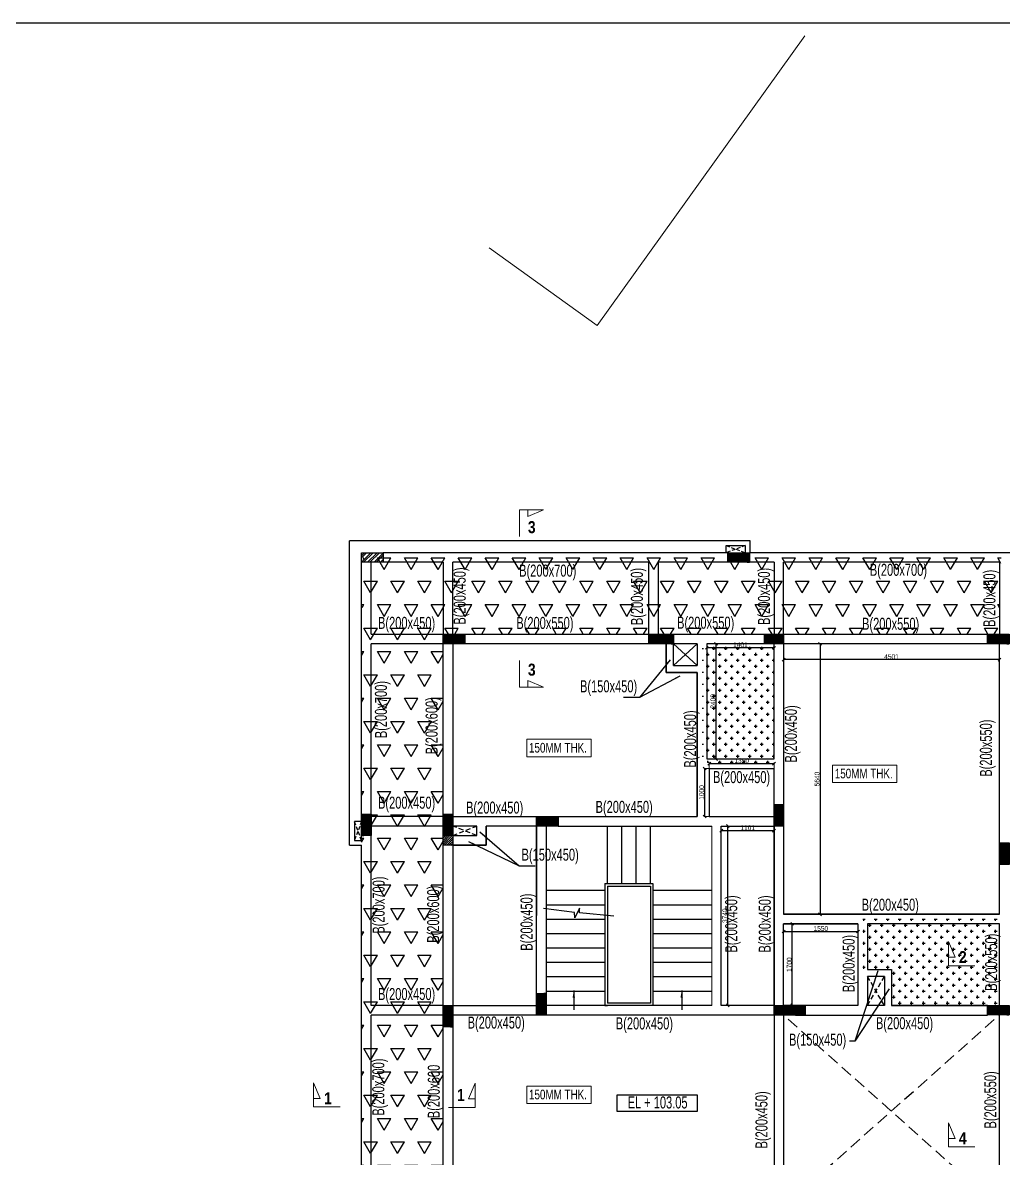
# Model space of a CAD drawing. Header units: millimetres. Extents: x 1798 to 243113, y 1193 to 150435.
# Drawn here: x 134071 to 154517, y 126755 to 150435 of the extents above; entities that cross this region are included whole.
import ezdxf

# ---------------------------------------------------------------- set-up
doc = ezdxf.new("R2010")
doc.units = ezdxf.units.MM
for name, pattern in [('CENTER', [50.8, 31.75, -6.35, 6.35, -6.35]), ('HIDDEN', [0.375, 0.25, -0.125]), ('HIDDEN2', [0.1875, 0.125, -0.0625])]:
    doc.linetypes.add(name, pattern=pattern)
for name, color, linetype, lineweight in [('A-OPNG-WNDW', 4, 'Continuous', 20), ('A-WALL', 1, 'Continuous', 30), ('S - BEAM TXT', 30, 'Continuous', 13), ('S - SLAB TXT', 2, 'Continuous', 13), ('SEC TEXT', 50, 'Continuous', 5), ('section symb', 5, 'Continuous', 0)]:
    doc.layers.add(name, color=color, linetype=linetype, lineweight=lineweight)
for name, color, linetype in [('A-RAILING', 212, 'Continuous'), ('A-STAIRCASE', 32, 'Continuous'), ('A-WALL-PATT', 7, 'Continuous'), ('beam', 4, 'Continuous'), ('column', 5, 'Continuous'), ('TOILET SUNK BY80', 240, 'Continuous')]:
    doc.layers.add(name, color=color, linetype=linetype)
doc.styles.add('GFC', font='ARIALN.TTF')
doc.styles.add('S - GRID TXT', font='ARIALNB.TTF')
doc.styles.add('sd', font='ARIALNB.TTF')
doc.styles.add('SOBHA', font='swisscl.ttf')
doc.styles.get("Standard").update_dxf_attribs({"font": 'arial.ttf'})
doc.dimstyles.new('GFC- 50', dxfattribs={"dimscale": 100, "dimtxt": 1, "dimasz": 0.6, "dimexe": 0.2, "dimexo": 0, "dimgap": 0.1, "dimtad": 1, "dimdec": 0, "dimzin": 1, "dimdsep": 46, "dimtxsty": 'GFC', "dimblk": 'OBLIQUE', "dimcen": 0, "dimclrd": 8, "dimclre": 8, "dimclrt": 6, "dimazin": 2, "dimtfac": 1, "dimtdec": 0, "dimtmove": 1, "dimatfit": 3, "dimfxl": 1, "dimtolj": 1, "dimlwd": -1, "dimlwe": 9, "dimarcsym": 0})
doc.dimstyles.new('ISO-25', dxfattribs={"dimtxt": 2.5, "dimasz": 2.5, "dimexe": 1.25, "dimexo": 0.625, "dimtad": 1, "dimtxsty": 'Standard', "dimcen": 2.5, "dimadec": 0, "dimazin": 0, "dimtfac": 1, "dimtmove": 0, "dimatfit": 3, "dimfxl": 1, "dimarcsym": 0})
pattern_1 = [(135, (97450.40031, 144388.7897), (-0.08838834765, -0.08838834765), [])]

# ---------------------------------------------------------------- blocks, each defined once
blk = doc.blocks.new('_OBLIQUE')
at = {"color": 0, "linetype": 'ByBlock'}
blk.add_line((-0.5, -0.5), (0.5, 0.5), dxfattribs=at)
blk = doc.blocks.new('*D805')
at = {"color": 8, "linetype": 'CENTER', "lineweight": 9, "transparency": 16777216}
for p, q in [((149937, 137483), (149937, 137133)), ((154438, 137483), (154438, 137133))]:
    blk.add_line(p, q, dxfattribs=at)
at = {"color": 8, "transparency": 16777216}
blk.add_line((154438, 137153), (149937, 137153), dxfattribs=at)
at = {"color": 8, "transparency": 16777216, "xscale": 60, "yscale": 60, "zscale": 60, "rotation": 180}
blk.add_blockref('_OBLIQUE', (149937, 137153), dxfattribs=at)
at = {"color": 8, "transparency": 16777216, "xscale": 60, "yscale": 60, "zscale": 60}
blk.add_blockref('_OBLIQUE', (154438, 137153), dxfattribs=at)
at = {"color": 6, "transparency": 16777216, "insert": (152187, 137214), "char_height": 100, "attachment_point": 5, "style": 'GFC'}
blk.add_mtext('\\A1;4501', dxfattribs=at)
blk = doc.blocks.new('*D733')
at = {"color": 8, "linetype": 'CENTER', "lineweight": 9, "transparency": 16777216}
for p, q in [((149937, 137483), (150717, 137483)), ((149937, 131843), (150717, 131843))]:
    blk.add_line(p, q, dxfattribs=at)
at = {"color": 8, "transparency": 16777216}
blk.add_line((150697, 137483), (150697, 131843), dxfattribs=at)
at = {"color": 8, "transparency": 16777216, "xscale": 60, "yscale": 60, "zscale": 60}
for p, rotation in [((150697, 137483), 90), ((150697, 131843), 270)]:
    blk.add_blockref('_OBLIQUE', p, dxfattribs=dict(at, rotation=rotation))
at = {"color": 6, "transparency": 16777216, "insert": (150635, 134663), "char_height": 100, "attachment_point": 5, "rotation": 90, "style": 'GFC'}
blk.add_mtext('\\A1;5640', dxfattribs=at)
blk = doc.blocks.new('*D734')
at = {"color": 8, "linetype": 'CENTER', "lineweight": 9, "transparency": 16777216}
for p, q in [((148388, 134883), (148270, 134883)), ((148388, 133883), (148270, 133883))]:
    blk.add_line(p, q, dxfattribs=at)
at = {"color": 8, "transparency": 16777216}
blk.add_line((148290, 134883), (148290, 133883), dxfattribs=at)
at = {"color": 8, "transparency": 16777216, "xscale": 60, "yscale": 60, "zscale": 60}
for p, rotation in [((148290, 134883), 90), ((148290, 133883), 270)]:
    blk.add_blockref('_OBLIQUE', p, dxfattribs=dict(at, rotation=rotation))
at = {"color": 6, "transparency": 16777216, "insert": (148229, 134383), "char_height": 100, "attachment_point": 5, "rotation": 90, "style": 'GFC'}
blk.add_mtext('\\A1;1000', dxfattribs=at)
blk = doc.blocks.new('*D735')
at = {"color": 8, "linetype": 'CENTER', "lineweight": 9, "transparency": 16777216}
for p, q in [((148388, 134883), (148388, 135006)), ((149738, 134883), (149738, 135006))]:
    blk.add_line(p, q, dxfattribs=at)
at = {"color": 8, "transparency": 16777216}
blk.add_line((148388, 134986), (149738, 134986), dxfattribs=at)
at = {"color": 8, "transparency": 16777216, "xscale": 60, "yscale": 60, "zscale": 60, "rotation": 180}
blk.add_blockref('_OBLIQUE', (148388, 134986), dxfattribs=at)
at = {"color": 8, "transparency": 16777216, "xscale": 60, "yscale": 60, "zscale": 60}
blk.add_blockref('_OBLIQUE', (149738, 134986), dxfattribs=at)
at = {"color": 6, "transparency": 16777216, "insert": (149063, 135047), "char_height": 100, "attachment_point": 5, "style": 'GFC'}
blk.add_mtext('\\A1;1350', dxfattribs=at)
blk = doc.blocks.new('*D736')
at = {"color": 8, "linetype": 'CENTER', "lineweight": 9, "transparency": 16777216}
for p, q in [((148336, 137483), (148336, 137380)), ((149738, 137483), (149738, 137380))]:
    blk.add_line(p, q, dxfattribs=at)
at = {"color": 8, "transparency": 16777216}
blk.add_line((149738, 137400), (148336, 137400), dxfattribs=at)
at = {"color": 8, "transparency": 16777216, "xscale": 60, "yscale": 60, "zscale": 60, "rotation": 180}
blk.add_blockref('_OBLIQUE', (148336, 137400), dxfattribs=at)
at = {"color": 8, "transparency": 16777216, "xscale": 60, "yscale": 60, "zscale": 60}
blk.add_blockref('_OBLIQUE', (149738, 137400), dxfattribs=at)
at = {"color": 6, "transparency": 16777216, "insert": (149037, 137461), "char_height": 100, "attachment_point": 5, "style": 'GFC'}
blk.add_mtext('\\A1;1401', dxfattribs=at)
blk = doc.blocks.new('*D737')
at = {"color": 8, "linetype": 'CENTER', "lineweight": 9, "transparency": 16777216}
for p, q in [((148336, 137483), (148546, 137483)), ((148336, 135083), (148546, 135083))]:
    blk.add_line(p, q, dxfattribs=at)
at = {"color": 8, "transparency": 16777216}
blk.add_line((148526, 137483), (148526, 135083), dxfattribs=at)
at = {"color": 8, "transparency": 16777216, "xscale": 60, "yscale": 60, "zscale": 60}
for p, rotation in [((148526, 137483), 90), ((148526, 135083), 270)]:
    blk.add_blockref('_OBLIQUE', p, dxfattribs=dict(at, rotation=rotation))
at = {"color": 6, "transparency": 16777216, "insert": (148464, 136283), "char_height": 100, "attachment_point": 5, "rotation": 90, "style": 'GFC'}
blk.add_mtext('\\A1;2400', dxfattribs=at)
blk = doc.blocks.new('*D738')
at = {"color": 8, "linetype": 'CENTER', "lineweight": 9, "transparency": 16777216}
for p, q in [((148637, 133683), (148637, 133568)), ((149738, 133683), (149738, 133568))]:
    blk.add_line(p, q, dxfattribs=at)
at = {"color": 8, "transparency": 16777216}
blk.add_line((148637, 133588), (149738, 133588), dxfattribs=at)
at = {"color": 8, "transparency": 16777216, "xscale": 60, "yscale": 60, "zscale": 60, "rotation": 180}
blk.add_blockref('_OBLIQUE', (148637, 133588), dxfattribs=at)
at = {"color": 8, "transparency": 16777216, "xscale": 60, "yscale": 60, "zscale": 60}
blk.add_blockref('_OBLIQUE', (149738, 133588), dxfattribs=at)
at = {"color": 6, "transparency": 16777216, "insert": (149188, 133649), "char_height": 100, "attachment_point": 5, "style": 'GFC'}
blk.add_mtext('\\A1;1101', dxfattribs=at)
blk = doc.blocks.new('*D739')
at = {"color": 8, "linetype": 'CENTER', "lineweight": 9, "transparency": 16777216}
for p, q in [((148637, 133683), (148795, 133683)), ((148637, 129943), (148795, 129943))]:
    blk.add_line(p, q, dxfattribs=at)
at = {"color": 8, "transparency": 16777216}
blk.add_line((148775, 129943), (148775, 133683), dxfattribs=at)
at = {"color": 8, "transparency": 16777216, "xscale": 60, "yscale": 60, "zscale": 60}
for p, rotation in [((148775, 133683), 90), ((148775, 129943), 270)]:
    blk.add_blockref('_OBLIQUE', p, dxfattribs=dict(at, rotation=rotation))
at = {"color": 6, "transparency": 16777216, "insert": (148713, 131813), "char_height": 100, "attachment_point": 5, "rotation": 90, "style": 'GFC'}
blk.add_mtext('\\A1;3740', dxfattribs=at)
blk = doc.blocks.new('*D740')
at = {"color": 8, "linetype": 'CENTER', "lineweight": 9, "transparency": 16777216}
for p, q in [((149938, 131643), (149938, 131464)), ((151488, 131643), (151488, 131464))]:
    blk.add_line(p, q, dxfattribs=at)
at = {"color": 8, "transparency": 16777216}
blk.add_line((149938, 131484), (151488, 131484), dxfattribs=at)
at = {"color": 8, "transparency": 16777216, "xscale": 60, "yscale": 60, "zscale": 60, "rotation": 180}
blk.add_blockref('_OBLIQUE', (149938, 131484), dxfattribs=at)
at = {"color": 8, "transparency": 16777216, "xscale": 60, "yscale": 60, "zscale": 60}
blk.add_blockref('_OBLIQUE', (151488, 131484), dxfattribs=at)
at = {"color": 6, "transparency": 16777216, "insert": (150713, 131545), "char_height": 100, "attachment_point": 5, "style": 'GFC'}
blk.add_mtext('\\A1;1550', dxfattribs=at)
blk = doc.blocks.new('*D741')
at = {"color": 8, "linetype": 'CENTER', "lineweight": 9, "transparency": 16777216}
for p, q in [((149938, 131643), (150135, 131643)), ((149938, 129943), (150135, 129943))]:
    blk.add_line(p, q, dxfattribs=at)
at = {"color": 8, "transparency": 16777216}
blk.add_line((150115, 129943), (150115, 131643), dxfattribs=at)
at = {"color": 8, "transparency": 16777216, "xscale": 60, "yscale": 60, "zscale": 60}
for p, rotation in [((150115, 131643), 90), ((150115, 129943), 270)]:
    blk.add_blockref('_OBLIQUE', p, dxfattribs=dict(at, rotation=rotation))
at = {"color": 6, "transparency": 16777216, "insert": (150054, 130793), "char_height": 100, "attachment_point": 5, "rotation": 90, "style": 'GFC'}
blk.add_mtext('\\A1;1700', dxfattribs=at)

msp = doc.modelspace()

# ---------------------------------------------------------------- hatches: boundary and pattern name
at = {"layer": 'A-WALL-PATT'}
h = msp.add_hatch(dxfattribs=at)
h.set_pattern_fill('ANSI32', color=8, scale=250, angle=180)
h.set_pattern_definition([(225, (97458.59, 144388.79), (66.29126, -66.29126), []), (225, (97414.4, 144388.79), (66.29126, -66.29126), [])])
h.paths.add_polyline_path([(141587, 139182.7), (141587, 139382.7), (141137, 139382.7), (141137, 139182.7)])
h = msp.add_hatch(dxfattribs=at)
h.set_pattern_fill('ANSI31', color=8, angle=180)
h.set_pattern_definition([(225, (97450.40031, 144388.7897), (0.08838834765, -0.08838834765), [])])
h.paths.add_polyline_path([(149223, 139182.7), (149223, 139382.7), (148773, 139382.7), (148773, 139182.7)])
h = msp.add_hatch(dxfattribs=at)
h.set_pattern_fill('ANSI31', color=8, angle=90)
h.set_pattern_definition(pattern_1)
h.paths.add_polyline_path([(143287.7, 137682.7), (142837.7, 137682.7), (142837.7, 137482.7), (143287.7, 137482.7)])
h = msp.add_hatch(dxfattribs=at)
h.set_pattern_fill('ANSI31', color=8)
h.set_pattern_definition([(45, (97450.40031, 144388.7897), (-0.08838834765, 0.08838834765), [])])
h.paths.add_polyline_path([(147127.7, 137682.7), (147127.7, 137482.7), (147637.7, 137482.7), (147637.7, 137682.7)])
h = msp.add_hatch(dxfattribs=at)
h.set_pattern_fill('ANSI31', color=8)
h.set_pattern_definition([(45, (211577.34795, 153317.48555), (-0.08838834765, 0.08838834765), [])])
h.paths.add_polyline_path([(149537.1, 137483.5), (149937.1, 137483.5), (149937.1, 137683.5), (149537.1, 137683.5)])
h = msp.add_hatch(dxfattribs=at)
h.set_pattern_fill('ANSI31', color=8)
h.set_pattern_definition([(45, (216277.3477, 153316.67376), (-0.08838834765, 0.08838834765), [])])
h.paths.add_polyline_path([(154187.1, 137682.7), (154187.1, 137482.7), (154637.1, 137482.7), (154637.1, 137682.7)])
h = msp.add_hatch(dxfattribs=at)
h.set_pattern_fill('CROSS', color=8, scale=500)
h.set_pattern_definition([(0, (97450.4, 144388.79), (125, 125), [62.5, -187.5]), (90, (97481.65, 144357.54), (-125, 125), [62.5, -187.5])])
edge = h.paths.add_edge_path()
edge.add_line((149737.7, 137482.7), (148236.4, 137482.7))
edge.add_line((148236.4, 137482.7), (148236.4, 135099.2))
edge.add_line((148236.4, 135099.2), (148387.7, 134983.2))
edge.add_line((148387.7, 134983.2), (149737.7, 134983.2))
edge.add_line((149737.7, 134983.2), (149737.7, 137482.7))
h = msp.add_hatch(dxfattribs=at)
h.set_pattern_fill('ANSI31', color=8, angle=90)
h.set_pattern_definition([(135, (134103.63083, 195722.90904), (-0.08838834765, -0.08838834765), [])])
h.paths.add_polyline_path([(149937.7, 133682.7), (149937.7, 134132.7), (149737.7, 134132.7), (149737.7, 133682.7)])
h = msp.add_hatch(dxfattribs=at)
h.set_pattern_fill('ANSI31', color=8, angle=90)
h.set_pattern_definition(pattern_1)
h.paths.add_polyline_path([(141137.7, 133482.7), (141337.7, 133482.7), (141337.7, 133932.7), (141137.7, 133932.7)])
h = msp.add_hatch(dxfattribs=at)
h.set_pattern_fill('ANSI31', color=8, angle=90)
h.set_pattern_definition(pattern_1)
h.paths.add_polyline_path([(143037.4, 133932.7), (142837.4, 133932.7), (142837.4, 133482.7), (143037.4, 133482.7)])
h = msp.add_hatch(dxfattribs=at)
h.set_pattern_fill('ANSI31', color=8)
h.set_pattern_definition([(45, (206937.31633, 149516.67268), (-0.08838834765, 0.08838834765), [])])
h.paths.add_polyline_path([(144787.1, 133882.7), (144787.1, 133682.7), (145237.1, 133682.7), (145237.1, 133882.7)])
h = msp.add_hatch(dxfattribs=at)
h.set_pattern_fill('ANSI31', color=8, scale=250)
h.set_pattern_definition([(45, (97450.4, 144388.79), (-22.097087, 22.097087), [])])
h.paths.add_polyline_path([(143036.8, 133482.7), (142837.4, 133482.7), (142837.4, 133282.5), (143036.8, 133282.5)])
h = msp.add_hatch(dxfattribs=at)
h.set_pattern_fill('ANSI31', color=8, angle=90)
h.set_pattern_definition([(135, (138803.63083, 195031.63375), (-0.08838834765, -0.08838834765), [])])
h.paths.add_polyline_path([(154437.7, 132881.4), (154637.7, 132881.4), (154637.7, 133331.4), (154437.7, 133331.4)])
h = msp.add_hatch(dxfattribs=at)
h.set_pattern_fill('CROSS', color=8, scale=500)
h.set_pattern_definition([(0, (97450.4, 144364.69), (125, 125), [62.5, -187.5]), (90, (97481.65, 144333.44), (-125, 125), [62.5, -187.5])])
edge = h.paths.add_edge_path()
edge.add_line((151638.2, 131742.7), (154437, 131742.7))
edge.add_line((154437, 131742.7), (154437.7, 129942.7))
edge.add_line((154437.7, 129942.7), (152187.6, 129942.7))
edge.add_line((152187.6, 129942.7), (152187, 130694.4))
edge.add_line((152187, 130694.4), (151586.7, 130690.9))
edge.add_line((151586.7, 130690.9), (151586.4, 131742.7))
h = msp.add_hatch(dxfattribs=at)
h.set_pattern_fill('ANSI31', color=8, angle=90)
h.set_pattern_definition([(135, (129153.04007, 191782.90904), (-0.08838834765, -0.08838834765), [])])
h.paths.add_polyline_path([(144987.1, 129742.7), (144987.1, 130192.7), (144787.1, 130192.7), (144787.1, 129742.7)])
h = msp.add_hatch(dxfattribs=at)
h.set_pattern_fill('ANSI31', color=8)
h.set_pattern_definition([(45, (251856.70051, 115024.03535), (-0.08838834765, 0.08838834765), [])])
h.paths.add_polyline_path([(143037.1, 129492.7), (143037.1, 129942.7), (142837.1, 129942.7), (142837.1, 129492.7)])
h = msp.add_hatch(dxfattribs=at)
h.set_pattern_fill('ANSI31', color=8)
h.set_pattern_definition([(45, (211887.9071, 145576.67268), (-0.08838834765, 0.08838834765), [])])
h.paths.add_polyline_path([(149737.7, 129942.7), (149737.7, 129742.7), (150388, 129742.6), (150388, 129942.6)])
h = msp.add_hatch(dxfattribs=at)
h.set_pattern_fill('ANSI31', color=8)
h.set_pattern_definition([(45, (216337.84326, 145577.13827), (-0.08838834765, 0.08838834765), [])])
h.paths.add_polyline_path([(154187.6, 129943.1), (154187.6, 129743.1), (154637.6, 129743.1), (154637.6, 129943.1)])
at = {"layer": 'TOILET SUNK BY80'}
h = msp.add_hatch(dxfattribs=at)
h.set_pattern_fill('TRIANG', color=8, scale=1500, style=0)
h.set_pattern_definition([(60, (97450.4, 144388.8), (-281.25, 487.1393), [281.25, -281.25]), (120, (97450.4, 144388.8), (-562.5, 3e-07), [281.25, -281.25]), (0, (97309.78, 144632.36), (281.25, 487.1393), [281.25, -281.25])])
h.paths.add_polyline_path([(154437.1, 137682.7), (141137.1, 137682.7), (141173.7, 139383), (154473.7, 139383)])
h.paths.add_polyline_path([(141137.1, 137682.7), (142837.1, 137682.7), (142837.1, 119642.7), (141137.1, 119642.7)])

# ---------------------------------------------------------------- linework, layer by layer
at = {"color": 40, "true_color": 0xf8d731}
for points in [[(143037.2, 137482.7), (143037.4, 133882.7), (148136.4, 133882.7), (148136.4, 136882.6), (147488, 136882.6), (147488, 137482.7)], [(148336.4, 135082.7), (149737.7, 135082.7), (149737.7, 137482.7), (148336.4, 137482.7)], [(148637.1, 133682.7), (149738, 133682.7), (149738, 129942.6), (148637.1, 129942.6)], [(149937.6, 131642.6), (151487.6, 131642.6), (151487.6, 129942.7), (149937.6, 129942.7)]]:
    msp.add_lwpolyline(points, close=True, dxfattribs=at)
for points, elevation in [([(149937, 131842.7), (154437.8, 131842.7), (154437.8, 137482.7), (149937, 137482.7)], 58135.7), ([(143038.4, 133282.7), (143036.8, 129942.7), (144787.1, 129942.7), (144788.7, 133682.7), (143738, 133682.7), (143738, 133282.6)], -239039.1), ([(151687.6, 131642.7), (151687.6, 130692.7), (152187.6, 130692.7), (152187.6, 129942.7), (154437.7, 129942.7), (154437.6, 131642.7)], 11422.9)]:
    msp.add_lwpolyline(points, close=True, dxfattribs=dict(at, elevation=elevation))
at = {"layer": 'A-OPNG-WNDW'}
for p, q in [((146052.5, 144122.1), (150382.6, 150164.7)), ((143796.8, 145738.5), (146052.5, 144122.1)), ((148437.1, 129939.6, 30194.4), (148437.1, 133682.7, 30194.4)), ((148637.1, 133682.7, 30194.4), (148637.1, 129939.6, 30194.4)), ((149937.6, 131642.6), (149937.7, 129942.7))]:
    msp.add_line(p, q, dxfattribs=at)
at = {"layer": 'A-RAILING', "color": 8}
for p, q in [((146212.1, 132482.7), (146212.1, 131824.7)), ((146212.1, 132482.7), (147212.1, 132482.7)), ((146262.1, 132432.7), (146262.1, 131818.4)), ((146262.1, 132432.7), (147162.1, 132432.7)), ((147162.1, 132432.7), (147162.1, 129992.7)), ((147212.1, 132482.7), (147212.1, 129942.7)), ((146212.1, 131824.7), (146212.1, 129942.7)), ((146262.1, 131818.4), (146262.1, 129992.7)), ((146212.1, 129942.7), (146262.1, 129942.7)), ((147212.1, 129942.7), (146212.1, 129942.7)), ((147162.1, 129992.7), (146262.1, 129992.7))]:
    msp.add_line(p, q, dxfattribs=at)
at = {"layer": 'A-STAIRCASE', "color": 8, "linetype": 'Continuous', "ltscale": 1000}
for p, q in [((146262.1, 132482.7), (146262.1, 133682.7)), ((146562.1, 132482.7), (146562.1, 133682.7)), ((146862.1, 132482.7), (146862.1, 133682.7)), ((147162.1, 132482.7), (147162.1, 133682.7)), ((144987.1, 132342.7), (146212.1, 132342.7)), ((147212.1, 132342.7), (148437.1, 132342.7)), ((144987.1, 132042.7), (146212.1, 132042.7)), ((147212.1, 132042.7), (148437.1, 132042.7)), ((147212.1, 131742.7), (148437.1, 131742.7)), ((147212.1, 131442.7), (148437.1, 131442.7)), ((147212.1, 131142.7), (148437.1, 131142.7)), ((147212.1, 130842.7), (148437.1, 130842.7)), ((147212.1, 130542.7), (148437.1, 130542.7)), ((147212.1, 130242.7), (148437.1, 130242.7))]:
    msp.add_line(p, q, dxfattribs=at)
at = {"layer": 'A-STAIRCASE', "color": 8}
for p, q in [((144987.1, 131742.7), (146212.1, 131742.7)), ((144987.1, 131442.7), (146212.1, 131442.7)), ((144987.1, 131142.7), (146212.1, 131142.7)), ((144987.1, 130842.7), (146212.1, 130842.7)), ((144987.1, 130542.7), (146212.1, 130542.7)), ((144987.1, 130242.7), (146212.1, 130242.7))]:
    msp.add_line(p, q, dxfattribs=at)
at = {"layer": 'A-STAIRCASE', "color": 8, "linetype": 'HIDDEN2', "ltscale": 1000}
msp.add_line((147212.1, 129942.7), (147162.1, 129942.7), dxfattribs=at)
at = {"layer": 'A-WALL', "color": 8}
msp.add_lwpolyline([(146395.2, 131801.8), (145682.8, 131872.9), (145679.8, 131969.9), (145582.7, 131769.8), (145579.3, 131878.7), (144928.9, 131965.9)], dxfattribs=at)
at = {"layer": 'beam', "color": 2}
for p, q in [((140886.4, 133282.7), (140886.4, 139632.7)), ((149237.7, 139632.2), (140886.4, 139632.7)), ((149237.7, 139382.7), (149237.7, 139632.2)), ((140886.4, 133282.7), (141137.1, 133282.7))]:
    msp.add_line(p, q, dxfattribs=at)
at = {"layer": 'beam', "color": 8}
for p, q in [((148737.7, 139383.1), (148737.7, 139533.1)), ((148737.7, 139533.1), (149137.7, 139532.7)), ((149137.7, 139532.7), (149137.7, 139382.7)), ((141137.1, 133382.7), (141137.1, 133781.1)), ((143038.4, 133482.7, -239039.1), (142837.4, 133482.7, 172.1))]:
    msp.add_line(p, q, dxfattribs=at)
at = {"layer": 'beam', "color": 8, "linetype": 'HIDDEN', "ltscale": 300}
for p, q in [((148737.7, 139533.1), (149137.7, 139382.7)), ((149137.7, 139532.7), (148741.4, 139383.4)), ((141137.1, 133781.1), (140987, 133382.7)), ((141137.1, 133382.7), (140987.1, 133781.1))]:
    msp.add_line(p, q, dxfattribs=at)
at = {"layer": 'beam', "color": 4}
for p, q in [((148737.7, 139383.4, 114791.4), (141587, 139382.7, -0.5)), ((148773, 139382.7), (148737.7, 139383.4, 114791.4)), ((155887.7, 139382.7), (149223, 139382.7)), ((141137.7, 133932.7), (141137.7, 139182.7, -0.5)), ((141337.1, 137682.7), (141337.1, 139182.7)), ((142837.6, 139182.7), (141587, 139182.7, -0.5)), ((142837.6, 139182.7, 41029.3), (142838, 137682.6, -119519.5)), ((147127.7, 139182.7), (143037, 139182.7)), ((143037.2, 137682.7, -119519.5), (143037, 139182.7, 41029.1)), ((149537.5, 139182.7), (147327.7, 139182.7)), ((149738, 139182.7), (149537.5, 139182.7)), ((149738, 139182.7, 399588), (149738.5, 137682.6, 239039.1)), ((154437, 139182.7), (149937.5, 139182.7)), ((149937.7, 137682.7, 239039.1), (149937.5, 139182.7, 399587.7)), ((154438.1, 139182.7, 41029.3), (154438.5, 137682.6, -119519.5)), ((141337.1, 137682.7), (142837.7, 137682.7)), ((143287.7, 137682.7), (145012.7, 137682.7)), ((145012.7, 137682.7), (149537.1, 137682.7, -2.1)), ((149749.7, 137682.7), (154187.7, 137682.7)), ((141337.1, 133932.7), (141337.1, 137482.7)), ((142837.7, 137482.7), (141337.1, 137482.7)), ((142837.1, 133932.7, 239039.1), (142838.1, 137474.1, 239039.1)), ((143037.2, 137482.7, -140926), (143036.8, 133932.7, 239039.1)), ((144787.1, 137482.7), (143287.7, 137482.7)), ((147287.1, 137482.7, 56097), (144787.1, 137482.7)), ((147487.7, 137482.7, 119519.5), (147488, 136882.6, -239039.1)), ((148136.4, 137482.7), (147637.7, 137482.7, 179844.9)), ((147637.7, 137032.6, 134600.5), (147637.7, 137482.7, 179844.9)), ((148136.4, 137482.7), (148136.4, 137032.6)), ((149537.1, 137482.7, -2.1), (148336.4, 137482.7)), ((148336.4, 137482.7), (148336.4, 135082.7)), ((149737.7, 135082.7, 239039.1), (149737.7, 137482.7, 239039.1)), ((149937.7, 137483.5, -2.1), (149937.7, 134132.7, 239039.1)), ((154187.1, 137482.7), (149937.7, 137482.7)), ((154437.8, 133331.4, -237071.8), (154437.8, 137482.7, -1.5)), ((147488, 136882.6, -239039.1), (148136.7, 136882.6, -358558.6)), ((147637.7, 137032.6, -119519.5), (148136.7, 137032.6, -119519.5)), ((148136.4, 136882.6), (148136.4, 133882.7)), ((148336.4, 135082.7), (149737.7, 135082.7, 119519.5)), ((148387.7, 134882.7, 119519.5), (148387.7, 133882.7, 119519.5)), ((148387.7, 134882.7, 119519.5), (149737.7, 134882.7, 119519.5)), ((149737.7, 134132.7, 239039.1), (149737.7, 134882.7, 119519.5)), ((142837.1, 133882.6, 239039.1), (141337.1, 133882.6, 239039.1)), ((143038.4, 133882.7, -239039.1), (144788.7, 133882.7, -478078.2)), ((145237.1, 133882.7), (148136.4, 133882.7)), ((148387.7, 133882.7, 201517.1), (149737.7, 133882.7, 239039.1)), ((142837.1, 133682.6, 358558.6), (141337.1, 133682.6, 239038.8)), ((143538, 133682.4, -478078.2), (143038.7, 133682.4, -478078.2)), ((143538, 133482.6, -119519.5), (143538, 133682.6, -119519.5)), ((144788.7, 133682.7, -478078.2), (143738, 133682.5, -478078.2)), ((143738, 133282.6, -119519.5), (143738, 133682.6, -119519.5)), ((144787.1, 130192.7), (144787.1, 133682.7)), ((144987.1, 133682.7), (144987.1, 130192.7)), ((145237.1, 133682.7), (148437.1, 133682.7)), ((148637.1, 133682.7), (149737, 133682.7)), ((149737, 129942.7), (149737, 133682.7)), ((149937, 133682.7, 119519.5), (149937, 131842.7, 60718.5)), ((141337.1, 129942.7), (141337.7, 133482.7)), ((142837.1, 129942.7), (142837.1, 133482.7, 239039.1)), ((143036.8, 133482.7, 239039.1), (143036.8, 129942.7)), ((143038.4, 133482.7, -239039.1), (143538, 133482.6, -119519.5)), ((141137.6, 124454.9, 1737.2), (141137.1, 133282.7)), ((143038.4, 133282.7, -239039.1), (143738, 133282.6, -71674.1)), ((154437.7, 131842.7, -1.5), (154437.8, 132881.4, -255521.2)), ((154437.7, 131842.7, -1.5), (149937, 131842.7, 58135.7)), ((149737.1, 131642.7, 54327.1), (149737.1, 129942.7)), ((151487.6, 131642.6), (149937.6, 131642.6)), ((151487.6, 131642.7, 35614.4), (151487.6, 129942.7)), ((154437.6, 131642.7, -2747.3), (151687.6, 131642.7, 34929.4)), ((151687.6, 131642.7, 11422.9), (151687.6, 130692.7, -8479.3)), ((154437.7, 129942.7, 119519.3), (154437.6, 131642.7, -0.3)), ((151687.6, 130692.7, 11422.9), (152187.6, 130692.7)), ((152037.6, 130542.9), (151687.6, 130542.7, 12569.8)), ((151687.6, 130542.7, 12569.8), (151687.6, 129942.7)), ((152037.6, 130542.9), (152037.6, 129942.7)), ((152187.6, 130692.7), (152187.6, 129942.7)), ((142837.1, 129942.7), (141337.1, 129942.7)), ((143037.1, 129942.7), (144787.1, 129942.7)), ((148437.1, 129942.7, 28894.8), (144987.1, 129942.7, 119519.5)), ((149737, 129942.7, -5252.2), (148637.1, 129942.7, 23641.2)), ((151487.6, 129942.7), (150187.7, 129942.7)), ((152037.6, 129942.7), (151687.6, 129942.7)), ((154187.7, 129942.7), (152187.6, 129942.7)), ((141337.1, 125742.7), (141337.1, 129742.7)), ((142837, 129742.7, 119519.5), (141337.1, 129742.7, 4.9)), ((144787.1, 129742.7), (143037.1, 129742.7)), ((149737.1, 129742.7), (144987.1, 129742.7)), ((149737.1, 129742.7), (149737.1, 125742.7)), ((149937.1, 129742.7), (149937.1, 125742.7)), ((150187.7, 129742.7), (154187.6, 129742.7, -13.9)), ((154437.6, 125742.7, -26.2), (154437.6, 129742.7, -26.2)), ((142837.1, 125742.7), (142837.1, 129492.7)), ((143037.1, 129500.4), (143037.1, 125742.7, 119519.5))]:
    msp.add_line(p, q, dxfattribs=at)
at = {"layer": 'beam'}
for p, q in [((147127.7, 137682.7), (147127.7, 139182.7)), ((147327.7, 137682.7), (147327.7, 139182.7))]:
    msp.add_line(p, q, dxfattribs=at)
at = {"layer": 'beam', "color": 8, "linetype": 'HIDDEN', "ltscale": 40000}
for p, q in [((148136.4, 137032.6, -119519.5), (147637.7, 137482.7)), ((147638, 137032.6, -119519.5), (148136.4, 137482.7))]:
    msp.add_line(p, q, dxfattribs=at)
at = {"layer": 'beam', "color": 8, "linetype": 'HIDDEN', "ltscale": 400}
for p, q in [((143038, 133482.6, -119519.5), (143538, 133682.6, -119519.5)), ((143538, 133482.6, -119519.5), (143038, 133682.6, -119519.5)), ((151687.6, 129942.7), (152037.2, 130542.9, 12.7)), ((152037.2, 129942.7), (151687.6, 130542.9, 12.7))]:
    msp.add_line(p, q, dxfattribs=at)
at = {"layer": 'beam', "color": 8, "linetype": 'HIDDEN', "ltscale": 1000}
for p, q in [((149937.1, 125742.6), (154437.6, 129742.7, -26.2)), ((154412.6, 125742.7), (149937.1, 129742.7))]:
    msp.add_line(p, q, dxfattribs=at)
at = {"layer": 'beam', "color": 4}
msp.add_lwpolyline([(243113, 109480.4), (43525, 109480.4), (43525, 150435.4), (243113, 150435.4)], close=True, dxfattribs=at)
at = {"layer": 'beam', "color": 8}
msp.add_lwpolyline([(141137.1, 133781.1), (140987.1, 133781.1), (140987, 133382.7), (141137.1, 133382.7)], dxfattribs=at)
at = {"layer": 'beam', "color": 8, "elevation": 10.7}
msp.add_lwpolyline([(146464.9, 128078.3), (148136.1, 128078.3), (148136.1, 127733.3), (146464.9, 127733.3)], close=True, dxfattribs=at)
at = {"layer": 'column'}
for points, elevation in [([(141587, 139182.7), (141137, 139182.7), (141137, 139382.7), (141587, 139382.7)], -0.5), ([(149537.1, 137683.5), (149937.1, 137683.5), (149937.1, 137483.5), (149537.1, 137483.5)], -2.1), ([(149737.7, 133682.7), (149737.7, 134132.7), (149937.7, 134132.7), (149937.7, 133682.7)], 239039.1), ([(142837.4, 133282.5), (142837.4, 133932.7), (143037.4, 133932.7), (143037.4, 133282.5)], 172.1), ([(154437.7, 132881.4), (154437.7, 133331.4), (154637.7, 133331.4), (154637.7, 132881.4)], -239039.1), ([(149738, 129942.6), (150388, 129942.6), (150388, 129742.6), (149738, 129742.6)], 0.6), ([(154187.6, 129943.1), (154637.6, 129943.1), (154637.6, 129743.1), (154187.6, 129743.1)], -13.9)]:
    msp.add_lwpolyline(points, close=True, dxfattribs=dict(at, elevation=elevation))
for points in [[(149223, 139182.7), (148773, 139182.7), (148773, 139382.7), (149223, 139382.7)], [(142837.7, 137682.7), (143287.7, 137682.7), (143287.7, 137482.7), (142837.7, 137482.7)], [(147127.7, 137682.7), (147637.7, 137682.7), (147637.7, 137482.7), (147127.7, 137482.7)], [(154187.1, 137682.7), (154637.1, 137682.7), (154637.1, 137482.7), (154187.1, 137482.7)], [(141137.7, 133482.7), (141137.7, 133932.7), (141337.7, 133932.7), (141337.7, 133482.7)], [(144787.1, 133882.7), (145237.1, 133882.7), (145237.1, 133682.7), (144787.1, 133682.7)], [(144787.1, 129742.7), (144787.1, 130192.7), (144987.1, 130192.7), (144987.1, 129742.7)], [(142837.1, 129492.7), (142837.1, 129942.7), (143037.1, 129942.7), (143037.1, 129492.7)]]:
    msp.add_lwpolyline(points, close=True, dxfattribs=at)
at = {"layer": 'S - SLAB TXT', "color": 9}
for points in [[(144583.1, 135128.3), (145921.7, 135128.3), (145921.7, 135492.8), (144583.1, 135492.8)], [(150958.2, 134589.8), (152296.8, 134589.8), (152296.8, 134954.3), (150958.2, 134954.3)], [(144583.1, 127896.1), (145921.7, 127896.1), (145921.7, 128260.6), (144583.1, 128260.6)]]:
    msp.add_lwpolyline(points, close=True, dxfattribs=at)
at = {"layer": 'section symb', "ltscale": 1000}
for points, elevation in [([(144428.5, 139724.6), (144428.5, 140280), (144933.4, 140280), (144605.3, 140140.6), (144605.3, 140280)], 478078.2), ([(144428.5, 137133.4), (144428.5, 136578.1), (144933.4, 136578.1), (144605.3, 136717.4), (144605.3, 136578.1)], 478078.2), ([(153927.3, 130769.5), (153372, 130769.5), (153372, 131274.4), (153511.3, 130946.3), (153372, 130946.3)], 478078.2), ([(140692.4, 127825.5), (140137.1, 127825.5), (140137.1, 128330.4), (140276.4, 128002.3), (140137.1, 128002.3)], 478078.2), ([(142949, 127814.6), (143504.4, 127814.6), (143504.4, 128319.5), (143365, 127991.4), (143504.4, 127991.4)], 239039.1), ([(153927.3, 126992.3), (153372, 126992.3), (153372, 127497.2), (153511.3, 127169.1), (153372, 127169.1)], 478078.2)]:
    msp.add_lwpolyline(points, dxfattribs=dict(at, elevation=elevation))

# ---------------------------------------------------------------- texts
at = {"layer": 'S - BEAM TXT', "char_height": 250, "attachment_point": 8, "rotation": 90, "style": 'S - GRID TXT'}
for s, insert in [('{\\fSwis721 LtCn BT|b0|i0|c0|p34;\\W0.9;B(200x450)}', (143383.2, 138479.9, -94845.8)), ('{\\fSwis721 LtCn BT|b0|i0|c0|p34;\\W0.9;B(200x450)}', (147077.7, 138469.6, -94845.8)), ('{\\fSwis721 LtCn BT|b0|i0|c0|p34;\\W0.9;B(200x450)}', (149727.7, 138471.8, 235854.5)), ('{\\fSwis721 LtCn BT|b0|i0|c0|p34;\\W0.9;B(200x450)}', (154427.7, 138431.4, -127037.6)), ('{\\fSwis721 LtCn BT|b0|i0|c0|p34;\\W0.9;B(200x700)}', (141741.1, 136111.9, -94845.8)), ('{\\fSwis721 LtCn BT|b0|i0|c0|p34;\\W0.9;B(200x600)}', (142797.7, 135774.5, -94845.8)), ('{\\fSwis721 LtCn BT|b0|i0|c0|p34;\\W0.9;B(200x450)}', (150289.4, 135604.5)), ('{\\fSwis721 LtCn BT|b0|i0|c0|p34;\\W0.9;B(200x450)}', (148187.7, 135498.4, 119519.5)), ('{\\fSwis721 LtCn BT|b0|i0|c0|p34;\\W0.9;B(200x550)}', (154355.6, 135307.8, -214365.3)), ('{\\fSwis721 LtCn BT|b0|i0|c0|p34;\\W0.9;B(200x700)}', (141692.6, 132034, -94845.8)), ('{\\fSwis721 LtCn BT|b0|i0|c0|p34;\\W0.9;B(200x600)}', (142829.5, 131845.3, -94845.8)), ('{\\fSwis721 LtCn BT|b0|i0|c0|p34;\\W0.9;B(200x450)}', (144777.7, 131678.6, -94845.8)), ('{\\fSwis721 LtCn BT|b0|i0|c0|p34;\\W0.9;B(200x450)}', (149044.3, 131640.8)), ('{\\fSwis721 LtCn BT|b0|i0|c0|p34;\\W0.9;B(200x450)}', (149744.8, 131640.8)), ('{\\fSwis721 LtCn BT|b0|i0|c0|p34;\\W0.9;B(200x450)}', (151493.5, 130816, 29129.4)), ('{\\fSwis721 LtCn BT|b0|i0|c0|p34;\\W0.9;B(200x550)}', (154464.7, 130843, -214365.3)), ('{\\fSwis721 LtCn BT|b0|i0|c0|p34;\\W0.9;B(200x700)}', (141686.1, 128238.4, -255253.6)), ('{\\fSwis721 LtCn BT|b0|i0|c0|p34;\\W0.9;B(200x600}', (142842.5, 128148.1, -94845.8)), ('{\\fSwis721 LtCn BT|b0|i0|c0|p34;\\W0.9;B(200x550)}', (154447.4, 127971.9, -214365.3)), ('{\\fSwis721 LtCn BT|b0|i0|c0|p34;\\W0.9;B(200x450)}', (149675.7, 127554.9))]:
    msp.add_mtext(s, dxfattribs=dict(at, insert=insert))
at = {"layer": 'S - BEAM TXT', "char_height": 250, "attachment_point": 8, "style": 'S - GRID TXT'}
for s, insert in [('{\\fSwis721 LtCn BT|b0|i0|c0|p34;\\W0.9;B(200x700)}', (145018.6, 138809.2, -94845.8)), ('{\\fSwis721 LtCn BT|b0|i0|c0|p34;\\W0.9;B(200x700)}', (152330.7, 138826, -94845.8)), ('{\\fSwis721 LtCn BT|b0|i0|c0|p34;\\W0.9;B(200x550)}', (148311.7, 137723.8, -94845.8)), ('{\\fSwis721 LtCn BT|b0|i0|c0|p34;\\W0.9;B(200x450)}', (142075.9, 137719.8, -94845.8)), ('{\\fSwis721 LtCn BT|b0|i0|c0|p34;\\W0.9;B(200x550)}', (144959.5, 137718.6, -94845.8)), ('{\\fSwis721 LtCn BT|b0|i0|c0|p34;\\W0.9;B(200x550)}', (152168.8, 137700.6, -94845.8)), ('{\\fSwis721 LtCn BT|b0|i0|c0|p34;\\W0.9;B(150x450)}', (146287.8, 136397)), ('{\\fSwis721 LtCn BT|b0|i0|c0|p34;\\W0.9;B(200x450)}', (149060.1, 134504.3, 24673.8)), ('{\\fSwis721 LtCn BT|b0|i0|c0|p34;\\W0.9;B(200x450)}', (142075.9, 133969.8, 144193.3)), ('{\\fSwis721 LtCn BT|b0|i0|c0|p34;\\W0.9;B(200x450)}', (143911.9, 133867.7, 119519.5)), ('{\\fSwis721 LtCn BT|b0|i0|c0|p34;\\W0.9;B(200x450)}', (146612.1, 133882.7, 38219.3)), ('{\\fSwis721 LtCn BT|b0|i0|c0|p34;\\W0.9;B(150x450)}', (145068.9, 132886.2)), ('{\\fSwis721 LtCn BT|b0|i0|c0|p34;\\W0.9;B(200x450)}', (152160.9, 131842.7, 29129.4)), ('{\\fSwis721 LtCn BT|b0|i0|c0|p34;\\W0.9;B(200x450)}', (142075.9, 129979.8, -94845.8)), ('{\\fSwis721 LtCn BT|b0|i0|c0|p34;\\W0.9;B(200x450)}', (143944.1, 129385, -94845.8)), ('{\\fSwis721 LtCn BT|b0|i0|c0|p34;\\W0.9;B(200x450)}', (147034.5, 129367.2, -94845.8)), ('{\\fSwis721 LtCn BT|b0|i0|c0|p34;\\W0.9;B(200x450)}', (152458.4, 129371.9)), ('{\\fSwis721 LtCn BT|b0|i0|c0|p34;\\W0.9;B(150x450)}', (150646, 129027.5)), ('{\\fSwis721 LtCn BT|b0|i0|c0|p34;\\W0.9;  EL + 103.05 }', (147245.1, 127791.4, 10.7))]:
    msp.add_mtext(s, dxfattribs=dict(at, insert=insert))
at = {"layer": 'S - SLAB TXT', "linetype": 'Continuous', "ltscale": 150000, "char_height": 200, "width": 1287.966, "attachment_point": 1, "rotation": 0.01072, "style": 'SOBHA'}
for insert in [(144628.4, 135416.4), (151003.5, 134877.9), (144628.4, 128184.2)]:
    msp.add_mtext('150MM THK.', dxfattribs=dict(at, insert=insert))
at = {"layer": 'SEC TEXT', "color": 2, "linetype": 'Continuous', "style": 'sd'}
for s, rotation, p in [('3', 0.01064, (144606.1, 139791.6, 478078.2)), ('3', 359.98936, (144606.1, 136819.8, 478078.2)), ('2', 0.01064, (153593, 130825.2, 478078.2)), ('1', 0.01064, (140358.1, 127881.2, 478078.2)), ('1', 0.01064, (143126.5, 127950.2, 239039.1)), ('4', 0.01064, (153593, 127048.1, 478078.2))]:
    msp.add_text(s, height=250, rotation=rotation, dxfattribs=at).set_placement(p)

# ---------------------------------------------------------------- dimensions: what is measured, and where the dimension line sits
at = {"color": 40, "true_color": 0xf8d731}
for base, p1, p2, picture, middle in [((148336.4, 137400.4), (149737.7, 137482.7), (148336.4, 137482.7), '*D736', (149037, 137461.5)), ((149937, 137152.9), (154437.8, 137482.7, 58135.7), (149937, 137482.7, 58135.7), '*D805', (152187.4, 137214)), ((149737.7, 134985.9), (148387.7, 134882.7, 119519.5), (149737.7, 134882.7, 119519.5), '*D735', (149062.7, 135047)), ((149738, 133587.9), (148637.1, 133682.7), (149738, 133682.7), '*D738', (149187.5, 133649)), ((151487.6, 131483.9), (149937.6, 131642.6), (151487.6, 131642.6), '*D740', (150712.6, 131545))]:
    dim = msp.add_linear_dim(base=base, p1=p1, p2=p2, dimstyle='GFC- 50', dxfattribs=at)
    dim.commit()
    dim.dimension.update_dxf_attribs({"geometry": picture, "text_midpoint": middle})
for base, p1, p2, picture, middle in [((148525.5, 135082.7), (148336.4, 137482.7), (148336.4, 135082.7), '*D737', (148464.5, 136282.7)), ((150696.5, 131842.7), (149937, 137482.7, 58135.7), (149937, 131842.7, 58135.7), '*D733', (150635.5, 134662.7)), ((148290, 133882.7), (148387.7, 134882.7, 119519.5), (148387.7, 133882.7, 119519.5), '*D734', (148229, 134382.7)), ((148774.5, 133682.7), (148637.1, 129942.6), (148637.1, 133682.7), '*D739', (148713.5, 131812.6)), ((150115, 131642.6), (149937.6, 129942.7), (149937.6, 131642.6), '*D741', (150054, 130792.6))]:
    dim = msp.add_linear_dim(base=base, p1=p1, p2=p2, angle=90, dimstyle='GFC- 50', dxfattribs=at)
    dim.commit()
    dim.dimension.update_dxf_attribs({"geometry": picture, "text_midpoint": middle})

# ---------------------------------------------------------------- leaders
at = {"layer": 'A-STAIRCASE', "color": 8}
msp.add_leader([(145562.1, 130254, 119519.5), (145562.1, 129850.3, 119519.5)], dimstyle='ISO-25', override={"dimasz": 150, "dimgap": 10, "dimtad": 0}, dxfattribs=at)
at = {"layer": 'A-STAIRCASE', "color": 8, "linetype": 'Continuous', "ltscale": 1000}
msp.add_leader([(147812.1, 130254), (147812.1, 129850.3)], dimstyle='ISO-25', override={"dimasz": 150, "dimgap": 10, "dimtad": 0}, dxfattribs=at)
at = {"layer": 'beam', "color": 2}
for points in [[(147570.2, 137147.9), (146933.1, 136365.3), (146600.2, 136365.3)], [(147770.2, 136811.8, 119519.5), (146933.1, 136365.3, 119519.5)], [(143603.2, 133559.4), (144423.5, 132854.5), (144756.4, 132854.5)], [(143369.2, 133358, 119519.5), (144423.5, 132854.5, 119519.5)], [(151903.7, 130662.9), (151425.1, 129198), (151308.5, 129198)], [(152139.7, 130287.5), (151424.5, 129198)]]:
    msp.add_leader(points, dimstyle='GFC- 50', override={"dimasz": 1, "dimgap": 0.1, "dimtad": 0}, dxfattribs=at)

doc.saveas('drawing.dxf')
